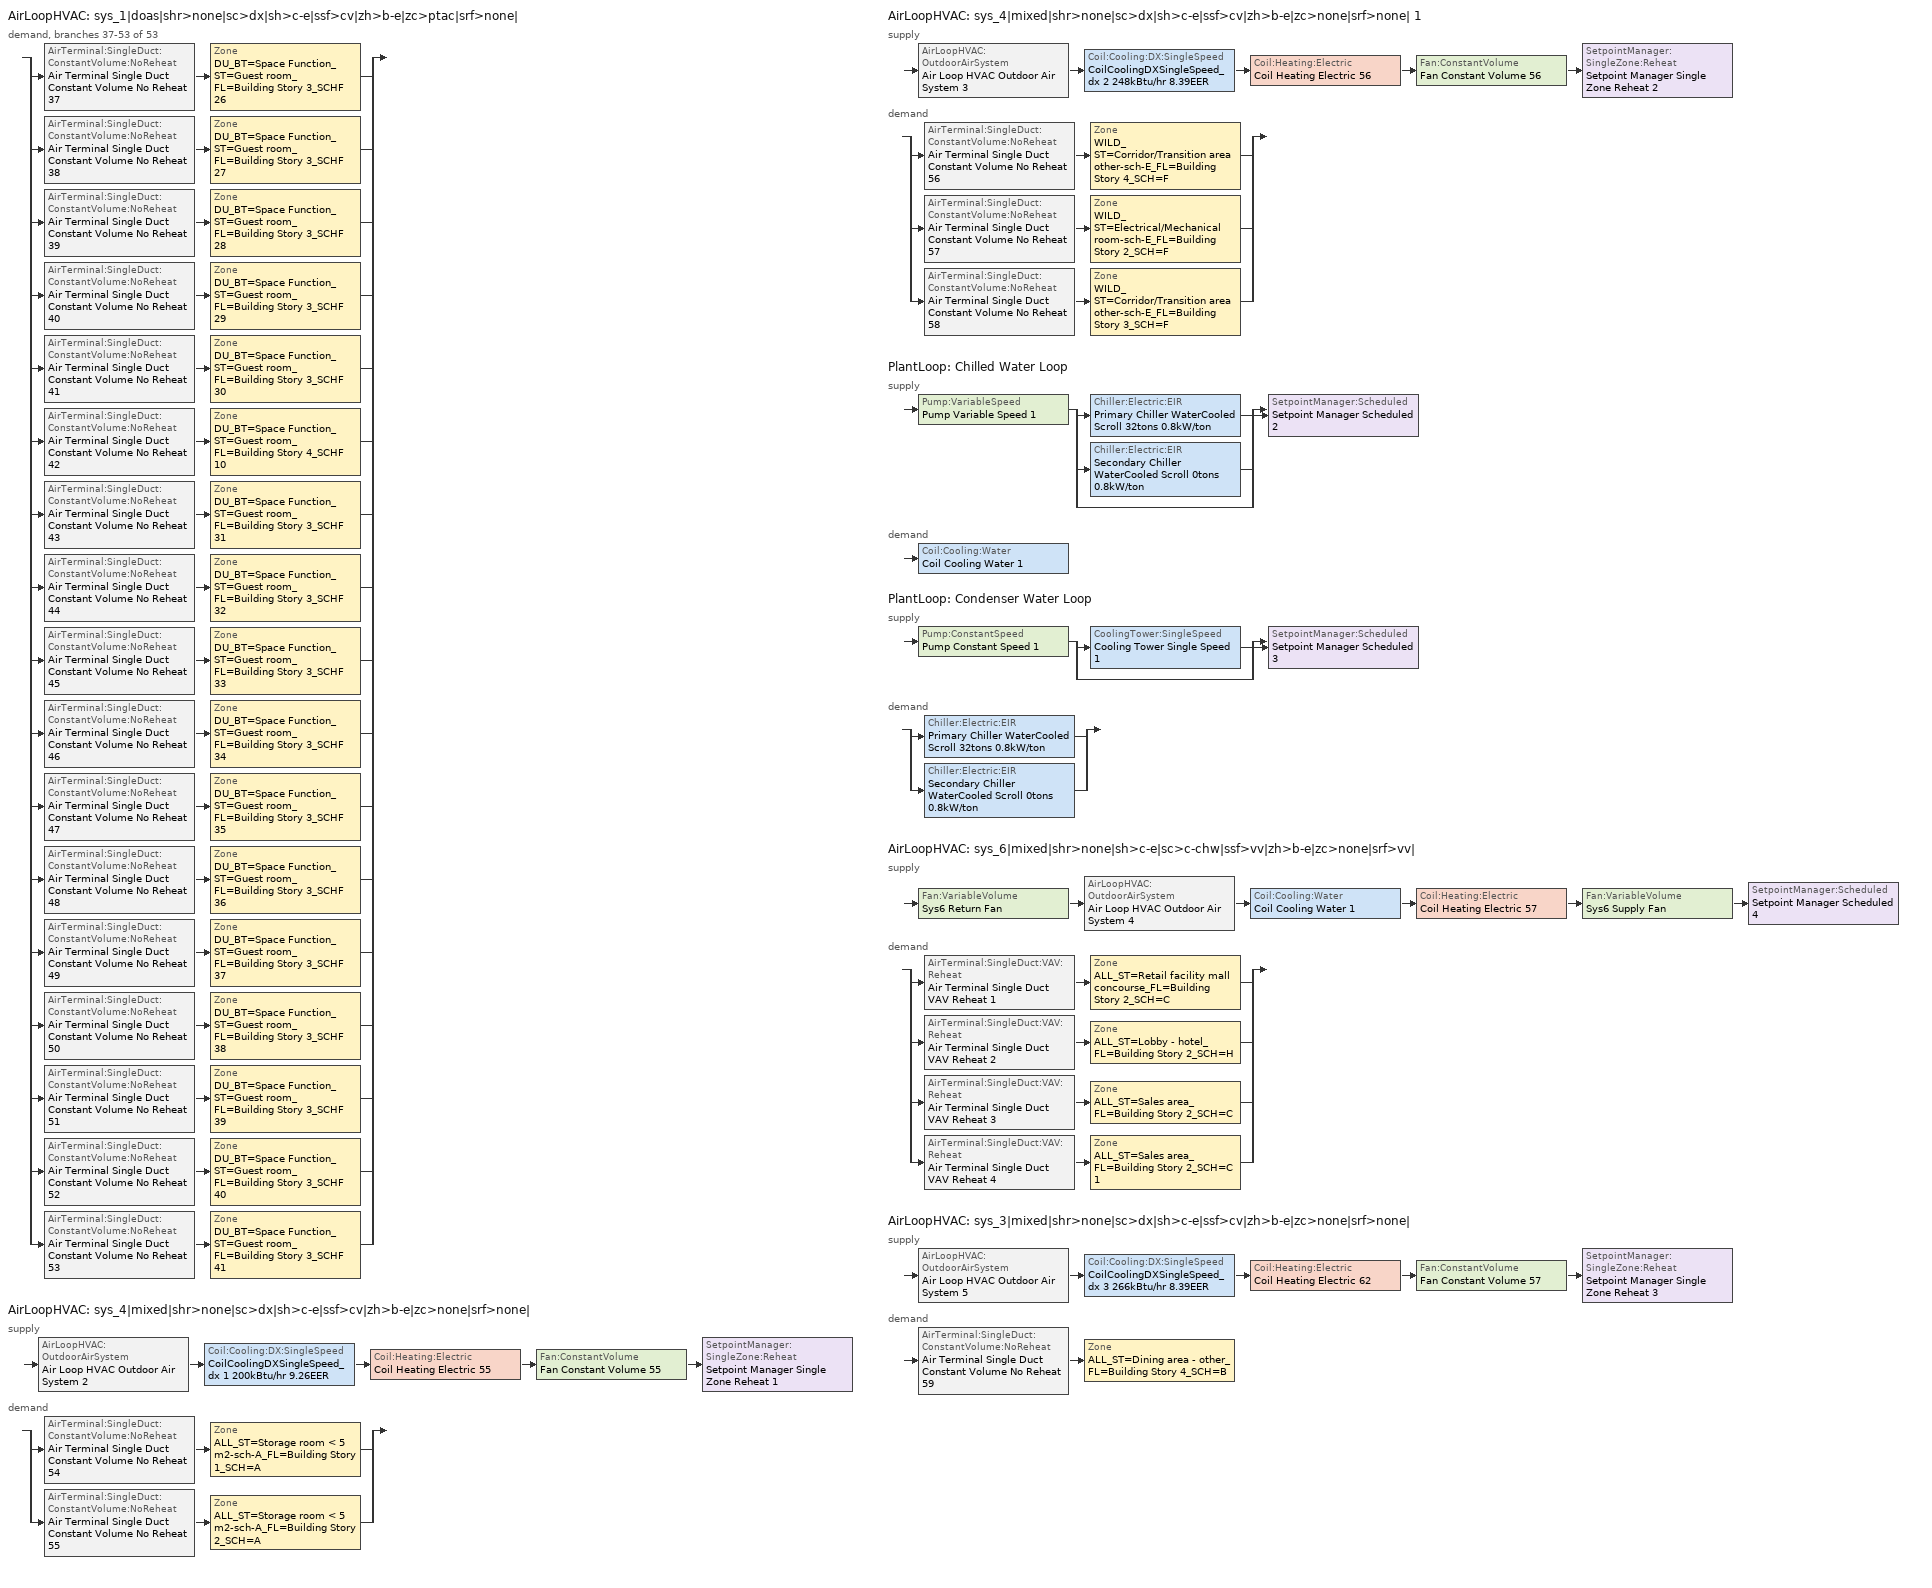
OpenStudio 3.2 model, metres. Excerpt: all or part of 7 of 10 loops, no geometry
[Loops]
AirLoopHVAC 'sys_1|doas|shr>none|sc>dx|sh>c-e|ssf>cv|zh>b-e|zc>ptac|srf>none|'
 demand, branches 37-53 of 53: split
  | AirTerminal:SingleDuct:ConstantVolume:NoReheat 'Air Terminal Single Duct Constant Volume No Reheat 37' > Zone 'DU_BT=Space Function_ST=Guest room_FL=Building Story 3_SCHF 26'
  | AirTerminal:SingleDuct:ConstantVolume:NoReheat 'Air Terminal Single Duct Constant Volume No Reheat 38' > Zone 'DU_BT=Space Function_ST=Guest room_FL=Building Story 3_SCHF 27'
  | AirTerminal:SingleDuct:ConstantVolume:NoReheat 'Air Terminal Single Duct Constant Volume No Reheat 39' > Zone 'DU_BT=Space Function_ST=Guest room_FL=Building Story 3_SCHF 28'
  | AirTerminal:SingleDuct:ConstantVolume:NoReheat 'Air Terminal Single Duct Constant Volume No Reheat 40' > Zone 'DU_BT=Space Function_ST=Guest room_FL=Building Story 3_SCHF 29'
  | AirTerminal:SingleDuct:ConstantVolume:NoReheat 'Air Terminal Single Duct Constant Volume No Reheat 41' > Zone 'DU_BT=Space Function_ST=Guest room_FL=Building Story 3_SCHF 30'
  | AirTerminal:SingleDuct:ConstantVolume:NoReheat 'Air Terminal Single Duct Constant Volume No Reheat 42' > Zone 'DU_BT=Space Function_ST=Guest room_FL=Building Story 4_SCHF 10'
  | AirTerminal:SingleDuct:ConstantVolume:NoReheat 'Air Terminal Single Duct Constant Volume No Reheat 43' > Zone 'DU_BT=Space Function_ST=Guest room_FL=Building Story 3_SCHF 31'
  | AirTerminal:SingleDuct:ConstantVolume:NoReheat 'Air Terminal Single Duct Constant Volume No Reheat 44' > Zone 'DU_BT=Space Function_ST=Guest room_FL=Building Story 3_SCHF 32'
  | AirTerminal:SingleDuct:ConstantVolume:NoReheat 'Air Terminal Single Duct Constant Volume No Reheat 45' > Zone 'DU_BT=Space Function_ST=Guest room_FL=Building Story 3_SCHF 33'
  | AirTerminal:SingleDuct:ConstantVolume:NoReheat 'Air Terminal Single Duct Constant Volume No Reheat 46' > Zone 'DU_BT=Space Function_ST=Guest room_FL=Building Story 3_SCHF 34'
  | AirTerminal:SingleDuct:ConstantVolume:NoReheat 'Air Terminal Single Duct Constant Volume No Reheat 47' > Zone 'DU_BT=Space Function_ST=Guest room_FL=Building Story 3_SCHF 35'
  | AirTerminal:SingleDuct:ConstantVolume:NoReheat 'Air Terminal Single Duct Constant Volume No Reheat 48' > Zone 'DU_BT=Space Function_ST=Guest room_FL=Building Story 3_SCHF 36'
  | AirTerminal:SingleDuct:ConstantVolume:NoReheat 'Air Terminal Single Duct Constant Volume No Reheat 49' > Zone 'DU_BT=Space Function_ST=Guest room_FL=Building Story 3_SCHF 37'
  | AirTerminal:SingleDuct:ConstantVolume:NoReheat 'Air Terminal Single Duct Constant Volume No Reheat 50' > Zone 'DU_BT=Space Function_ST=Guest room_FL=Building Story 3_SCHF 38'
  | AirTerminal:SingleDuct:ConstantVolume:NoReheat 'Air Terminal Single Duct Constant Volume No Reheat 51' > Zone 'DU_BT=Space Function_ST=Guest room_FL=Building Story 3_SCHF 39'
  | AirTerminal:SingleDuct:ConstantVolume:NoReheat 'Air Terminal Single Duct Constant Volume No Reheat 52' > Zone 'DU_BT=Space Function_ST=Guest room_FL=Building Story 3_SCHF 40'
  | AirTerminal:SingleDuct:ConstantVolume:NoReheat 'Air Terminal Single Duct Constant Volume No Reheat 53' > Zone 'DU_BT=Space Function_ST=Guest room_FL=Building Story 3_SCHF 41'
AirLoopHVAC 'sys_4|mixed|shr>none|sc>dx|sh>c-e|ssf>cv|zh>b-e|zc>none|srf>none|'
 supply: AirLoopHVAC:OutdoorAirSystem 'Air Loop HVAC Outdoor Air System 2' > Coil:Cooling:DX:SingleSpeed 'CoilCoolingDXSingleSpeed_dx 1 200kBtu/hr 9.26EER' > Coil:Heating:Electric 'Coil Heating Electric 55' > Fan:ConstantVolume 'Fan Constant Volume 55' > SetpointManager:SingleZone:Reheat 'Setpoint Manager Single Zone Reheat 1'
 demand: split
  | AirTerminal:SingleDuct:ConstantVolume:NoReheat 'Air Terminal Single Duct Constant Volume No Reheat 54' > Zone 'ALL_ST=Storage room < 5 m2-sch-A_FL=Building Story 1_SCH=A'
  | AirTerminal:SingleDuct:ConstantVolume:NoReheat 'Air Terminal Single Duct Constant Volume No Reheat 55' > Zone 'ALL_ST=Storage room < 5 m2-sch-A_FL=Building Story 2_SCH=A'
AirLoopHVAC 'sys_4|mixed|shr>none|sc>dx|sh>c-e|ssf>cv|zh>b-e|zc>none|srf>none| 1'
 supply: AirLoopHVAC:OutdoorAirSystem 'Air Loop HVAC Outdoor Air System 3' > Coil:Cooling:DX:SingleSpeed 'CoilCoolingDXSingleSpeed_dx 2 248kBtu/hr 8.39EER' > Coil:Heating:Electric 'Coil Heating Electric 56' > Fan:ConstantVolume 'Fan Constant Volume 56' > SetpointManager:SingleZone:Reheat 'Setpoint Manager Single Zone Reheat 2'
 demand: split
  | AirTerminal:SingleDuct:ConstantVolume:NoReheat 'Air Terminal Single Duct Constant Volume No Reheat 56' > Zone 'WILD_ST=Corridor/Transition area other-sch-E_FL=Building Story 4_SCH=F'
  | AirTerminal:SingleDuct:ConstantVolume:NoReheat 'Air Terminal Single Duct Constant Volume No Reheat 57' > Zone 'WILD_ST=Electrical/Mechanical room-sch-E_FL=Building Story 2_SCH=F'
  | AirTerminal:SingleDuct:ConstantVolume:NoReheat 'Air Terminal Single Duct Constant Volume No Reheat 58' > Zone 'WILD_ST=Corridor/Transition area other-sch-E_FL=Building Story 3_SCH=F'
PlantLoop 'Chilled Water Loop'
 supply: Pump:VariableSpeed 'Pump Variable Speed 1' > split
  | Chiller:Electric:EIR 'Primary Chiller WaterCooled Scroll 32tons 0.8kW/ton'
  | Chiller:Electric:EIR 'Secondary Chiller WaterCooled Scroll 0tons 0.8kW/ton'
  | bypass
  join > SetpointManager:Scheduled 'Setpoint Manager Scheduled 2'
 demand: Coil:Cooling:Water 'Coil Cooling Water 1'
PlantLoop 'Condenser Water Loop'
 supply: Pump:ConstantSpeed 'Pump Constant Speed 1' > split
  | CoolingTower:SingleSpeed 'Cooling Tower Single Speed 1'
  | bypass
  join > SetpointManager:Scheduled 'Setpoint Manager Scheduled 3'
 demand: split
  | Chiller:Electric:EIR 'Primary Chiller WaterCooled Scroll 32tons 0.8kW/ton'
  | Chiller:Electric:EIR 'Secondary Chiller WaterCooled Scroll 0tons 0.8kW/ton'
AirLoopHVAC 'sys_6|mixed|shr>none|sh>c-e|sc>c-chw|ssf>vv|zh>b-e|zc>none|srf>vv|'
 supply: Fan:VariableVolume 'Sys6 Return Fan' > AirLoopHVAC:OutdoorAirSystem 'Air Loop HVAC Outdoor Air System 4' > Coil:Cooling:Water 'Coil Cooling Water 1' > Coil:Heating:Electric 'Coil Heating Electric 57' > Fan:VariableVolume 'Sys6 Supply Fan' > SetpointManager:Scheduled 'Setpoint Manager Scheduled 4'
 demand: split
  | AirTerminal:SingleDuct:VAV:Reheat 'Air Terminal Single Duct VAV Reheat 1' > Zone 'ALL_ST=Retail facility mall concourse_FL=Building Story 2_SCH=C'
  | AirTerminal:SingleDuct:VAV:Reheat 'Air Terminal Single Duct VAV Reheat 2' > Zone 'ALL_ST=Lobby - hotel_FL=Building Story 2_SCH=H'
  | AirTerminal:SingleDuct:VAV:Reheat 'Air Terminal Single Duct VAV Reheat 3' > Zone 'ALL_ST=Sales area_FL=Building Story 2_SCH=C'
  | AirTerminal:SingleDuct:VAV:Reheat 'Air Terminal Single Duct VAV Reheat 4' > Zone 'ALL_ST=Sales area_FL=Building Story 2_SCH=C 1'
AirLoopHVAC 'sys_3|mixed|shr>none|sc>dx|sh>c-e|ssf>cv|zh>b-e|zc>none|srf>none|'
 supply: AirLoopHVAC:OutdoorAirSystem 'Air Loop HVAC Outdoor Air System 5' > Coil:Cooling:DX:SingleSpeed 'CoilCoolingDXSingleSpeed_dx 3 266kBtu/hr 8.39EER' > Coil:Heating:Electric 'Coil Heating Electric 62' > Fan:ConstantVolume 'Fan Constant Volume 57' > SetpointManager:SingleZone:Reheat 'Setpoint Manager Single Zone Reheat 3'
 demand: AirTerminal:SingleDuct:ConstantVolume:NoReheat 'Air Terminal Single Duct Constant Volume No Reheat 59' > Zone 'ALL_ST=Dining area - other_FL=Building Story 4_SCH=B'
[Sizing:Zone] Zone Cooling Design Supply Air Temperature Input Method=TemperatureDifference; Zone Cooling Design Supply Air Temperature {C}=14; Zone Cooling Design Supply Air Temperature Difference {deltaC}=11; Zone Heating Design Supply Air Temperature Input Method=TemperatureDifference; Zone Heating Design Supply Air Temperature {C}=40; Zone Heating Design Supply Air Temperature Difference {deltaC}=21; Zone Cooling Design Supply Air Humidity Ratio {kg-H2O/kg-air}=0.0085; Zone Heating Design Supply Air Humidity Ratio {kg-H2O/kg-air}=0.008; Zone Heating Sizing Factor=1.3; Zone Cooling Sizing Factor=1.1; Cooling Design Air Flow Method=DesignDay; Heating Design Air Flow Method=DesignDay; Account for Dedicated Outdoor Air System=No; Dedicated Outdoor Air System Control Strategy=NeutralSupplyAir; Dedicated Outdoor Air Low Setpoint Temperature for Design {C}=autosize; Dedicated Outdoor Air High Setpoint Temperature for Design {C}=autosize
DU_BT=Space Function_ST=Guest room_FL=Building Story 3_SCHF 26; DU_BT=Space Function_ST=Guest room_FL=Building Story 3_SCHF 27; DU_BT=Space Function_ST=Guest room_FL=Building Story 3_SCHF 28; DU_BT=Space Function_ST=Guest room_FL=Building Story 3_SCHF 29; DU_BT=Space Function_ST=Guest room_FL=Building Story 3_SCHF 30; DU_BT=Space Function_ST=Guest room_FL=Building Story 4_SCHF 10; DU_BT=Space Function_ST=Guest room_FL=Building Story 3_SCHF 31; DU_BT=Space Function_ST=Guest room_FL=Building Story 3_SCHF 32; DU_BT=Space Function_ST=Guest room_FL=Building Story 3_SCHF 33; DU_BT=Space Function_ST=Guest room_FL=Building Story 3_SCHF 34; DU_BT=Space Function_ST=Guest room_FL=Building Story 3_SCHF 35; DU_BT=Space Function_ST=Guest room_FL=Building Story 3_SCHF 36; DU_BT=Space Function_ST=Guest room_FL=Building Story 3_SCHF 37; DU_BT=Space Function_ST=Guest room_FL=Building Story 3_SCHF 38; DU_BT=Space Function_ST=Guest room_FL=Building Story 3_SCHF 39; DU_BT=Space Function_ST=Guest room_FL=Building Story 3_SCHF 40; DU_BT=Space Function_ST=Guest room_FL=Building Story 3_SCHF 41; ALL_ST=Retail facility mall concourse_FL=Building Story 2_SCH=C; ALL_ST=Dining area - other_FL=Building Story 4_SCH=B; ALL_ST=Sales area_FL=Building Story 2_SCH=C; ALL_ST=Sales area_FL=Building Story 2_SCH=C 1; ALL_ST=Storage room < 5 m2-sch-A_FL=Building Story 1_SCH=A; ALL_ST=Lobby - hotel_FL=Building Story 2_SCH=H; ALL_ST=Storage room < 5 m2-sch-A_FL=Building Story 2_SCH=A; WILD_ST=Corridor/Transition area other-sch-E_FL=Building Story 4_SCH=F; WILD_ST=Electrical/Mechanical room-sch-E_FL=Building Story 2_SCH=F; WILD_ST=Corridor/Transition area other-sch-E_FL=Building Story 3_SCH=F
[Zone equipment]
DU_BT=Space Function_ST=Guest room_FL=Building Story 3_SCHF 26: DU_BT=Space Function_ST=Guest room_FL=Building Story 3_SCHF 26 PTAC, Zone HVAC Baseboard Convective Electric 37, Air Terminal Single Duct Constant Volume No Reheat 37
DU_BT=Space Function_ST=Guest room_FL=Building Story 3_SCHF 27: DU_BT=Space Function_ST=Guest room_FL=Building Story 3_SCHF 27 PTAC, Zone HVAC Baseboard Convective Electric 38, Air Terminal Single Duct Constant Volume No Reheat 38
DU_BT=Space Function_ST=Guest room_FL=Building Story 3_SCHF 28: DU_BT=Space Function_ST=Guest room_FL=Building Story 3_SCHF 28 PTAC, Zone HVAC Baseboard Convective Electric 39, Air Terminal Single Duct Constant Volume No Reheat 39
DU_BT=Space Function_ST=Guest room_FL=Building Story 3_SCHF 29: DU_BT=Space Function_ST=Guest room_FL=Building Story 3_SCHF 29 PTAC, Zone HVAC Baseboard Convective Electric 40, Air Terminal Single Duct Constant Volume No Reheat 40
DU_BT=Space Function_ST=Guest room_FL=Building Story 3_SCHF 30: DU_BT=Space Function_ST=Guest room_FL=Building Story 3_SCHF 30 PTAC, Zone HVAC Baseboard Convective Electric 41, Air Terminal Single Duct Constant Volume No Reheat 41
DU_BT=Space Function_ST=Guest room_FL=Building Story 4_SCHF 10: DU_BT=Space Function_ST=Guest room_FL=Building Story 4_SCHF 10 PTAC, Zone HVAC Baseboard Convective Electric 42, Air Terminal Single Duct Constant Volume No Reheat 42
DU_BT=Space Function_ST=Guest room_FL=Building Story 3_SCHF 31: DU_BT=Space Function_ST=Guest room_FL=Building Story 3_SCHF 31 PTAC, Zone HVAC Baseboard Convective Electric 43, Air Terminal Single Duct Constant Volume No Reheat 43
DU_BT=Space Function_ST=Guest room_FL=Building Story 3_SCHF 32: DU_BT=Space Function_ST=Guest room_FL=Building Story 3_SCHF 32 PTAC, Zone HVAC Baseboard Convective Electric 44, Air Terminal Single Duct Constant Volume No Reheat 44
DU_BT=Space Function_ST=Guest room_FL=Building Story 3_SCHF 33: DU_BT=Space Function_ST=Guest room_FL=Building Story 3_SCHF 33 PTAC, Zone HVAC Baseboard Convective Electric 45, Air Terminal Single Duct Constant Volume No Reheat 45
DU_BT=Space Function_ST=Guest room_FL=Building Story 3_SCHF 34: DU_BT=Space Function_ST=Guest room_FL=Building Story 3_SCHF 34 PTAC, Zone HVAC Baseboard Convective Electric 46, Air Terminal Single Duct Constant Volume No Reheat 46
DU_BT=Space Function_ST=Guest room_FL=Building Story 3_SCHF 35: DU_BT=Space Function_ST=Guest room_FL=Building Story 3_SCHF 35 PTAC, Zone HVAC Baseboard Convective Electric 47, Air Terminal Single Duct Constant Volume No Reheat 47
DU_BT=Space Function_ST=Guest room_FL=Building Story 3_SCHF 36: DU_BT=Space Function_ST=Guest room_FL=Building Story 3_SCHF 36 PTAC, Zone HVAC Baseboard Convective Electric 48, Air Terminal Single Duct Constant Volume No Reheat 48
DU_BT=Space Function_ST=Guest room_FL=Building Story 3_SCHF 37: DU_BT=Space Function_ST=Guest room_FL=Building Story 3_SCHF 37 PTAC, Zone HVAC Baseboard Convective Electric 49, Air Terminal Single Duct Constant Volume No Reheat 49
DU_BT=Space Function_ST=Guest room_FL=Building Story 3_SCHF 38: DU_BT=Space Function_ST=Guest room_FL=Building Story 3_SCHF 38 PTAC, Zone HVAC Baseboard Convective Electric 50, Air Terminal Single Duct Constant Volume No Reheat 50
DU_BT=Space Function_ST=Guest room_FL=Building Story 3_SCHF 39: DU_BT=Space Function_ST=Guest room_FL=Building Story 3_SCHF 39 PTAC, Zone HVAC Baseboard Convective Electric 51, Air Terminal Single Duct Constant Volume No Reheat 51
DU_BT=Space Function_ST=Guest room_FL=Building Story 3_SCHF 40: DU_BT=Space Function_ST=Guest room_FL=Building Story 3_SCHF 40 PTAC, Zone HVAC Baseboard Convective Electric 52, Air Terminal Single Duct Constant Volume No Reheat 52
DU_BT=Space Function_ST=Guest room_FL=Building Story 3_SCHF 41: DU_BT=Space Function_ST=Guest room_FL=Building Story 3_SCHF 41 PTAC, Zone HVAC Baseboard Convective Electric 53, Air Terminal Single Duct Constant Volume No Reheat 53
ALL_ST=Retail facility mall concourse_FL=Building Story 2_SCH=C: Zone HVAC Baseboard Convective Electric 59, Air Terminal Single Duct VAV Reheat 1
ALL_ST=Dining area - other_FL=Building Story 4_SCH=B: Zone HVAC Baseboard Convective Electric 63, Air Terminal Single Duct Constant Volume No Reheat 59
ALL_ST=Sales area_FL=Building Story 2_SCH=C: Zone HVAC Baseboard Convective Electric 61, Air Terminal Single Duct VAV Reheat 3
ALL_ST=Sales area_FL=Building Story 2_SCH=C 1: Zone HVAC Baseboard Convective Electric 62, Air Terminal Single Duct VAV Reheat 4
ALL_ST=Storage room < 5 m2-sch-A_FL=Building Story 1_SCH=A: Zone HVAC Baseboard Convective Electric 54, Air Terminal Single Duct Constant Volume No Reheat 54
ALL_ST=Lobby - hotel_FL=Building Story 2_SCH=H: Zone HVAC Baseboard Convective Electric 60, Air Terminal Single Duct VAV Reheat 2
ALL_ST=Storage room < 5 m2-sch-A_FL=Building Story 2_SCH=A: Zone HVAC Baseboard Convective Electric 55, Air Terminal Single Duct Constant Volume No Reheat 55
WILD_ST=Corridor/Transition area other-sch-E_FL=Building Story 4_SCH=F: Zone HVAC Baseboard Convective Electric 56, Air Terminal Single Duct Constant Volume No Reheat 56
WILD_ST=Electrical/Mechanical room-sch-E_FL=Building Story 2_SCH=F: Zone HVAC Baseboard Convective Electric 57, Air Terminal Single Duct Constant Volume No Reheat 57
WILD_ST=Corridor/Transition area other-sch-E_FL=Building Story 3_SCH=F: Zone HVAC Baseboard Convective Electric 58, Air Terminal Single Duct Constant Volume No Reheat 58
[AirLoopHVAC] Design Supply Air Flow Rate {m3/s}=autosize; Design Return Air Flow Fraction of Supply Air Flow=1
Name | Availability Schedule
sys_4|mixed|shr>none|sc>dx|sh>c-e|ssf>cv|zh>b-e|zc>none|srf>none| | sys_4|mixed|shr>none|sc>dx|sh>c-e|ssf>cv|zh>b-e|zc>none|srf>none| Occ Sch
sys_4|mixed|shr>none|sc>dx|sh>c-e|ssf>cv|zh>b-e|zc>none|srf>none| 1 | sys_4|mixed|shr>none|sc>dx|sh>c-e|ssf>cv|zh>b-e|zc>none|srf>none| 1 Occ Sch
sys_6|mixed|shr>none|sh>c-e|sc>c-chw|ssf>vv|zh>b-e|zc>none|srf>vv| | sys_6|mixed|shr>none|sh>c-e|sc>c-chw|ssf>vv|zh>b-e|zc>none|srf>vv| Occ Sch
sys_3|mixed|shr>none|sc>dx|sh>c-e|ssf>cv|zh>b-e|zc>none|srf>none| | sys_3|mixed|shr>none|sc>dx|sh>c-e|ssf>cv|zh>b-e|zc>none|srf>none| Occ Sch
[Sizing:System] Type of Load to Size On=Sensible; Design Outdoor Air Flow Rate {m3/s}=Autosize; Preheat Design Temperature {C}=7; Preheat Design Humidity Ratio {kg-H2O/kg-Air}=0.008; Precool Design Humidity Ratio {kg-H2O/kg-Air}=0.008; Central Cooling Design Supply Air Temperature {C}=13; Sizing Option=NonCoincident; 100% Outdoor Air in Cooling=No; 100% Outdoor Air in Heating=No; Central Cooling Design Supply Air Humidity Ratio {kg-H2O/kg-Air}=0.0085; Central Heating Design Supply Air Humidity Ratio {kg-H2O/kg-Air}=0.008; Cooling Design Air Flow Method=DesignDay; Cooling Design Air Flow Rate {m3/s}=0; Heating Design Air Flow Method=DesignDay; Heating Design Air Flow Rate {m3/s}=0; System Outdoor Air Method=ZoneSum; Zone Maximum Outdoor Air Fraction=1; Cooling Supply Air Flow Rate Per Floor Area {m3/s-m2}=0.00996765; Cooling Fraction of Autosized Cooling Supply Air Flow Rate=1; Cooling Supply Air Flow Rate Per Unit Cooling Capacity {m3/s-W}=3.94755e-05; Heating Supply Air Flow Rate Per Floor Area {m3/s-m2}=0.00996765; Heating Fraction of Autosized Heating Supply Air Flow Rate=1; Heating Fraction of Autosized Cooling Supply Air Flow Rate=1; Heating Supply Air Flow Rate Per Unit Heating Capacity {m3/s-W}=3.15882e-05; Cooling Design Capacity Method=CoolingDesignCapacity; Cooling Design Capacity {W}=autosize; Cooling Design Capacity Per Floor Area {W/m2}=234.7; Fraction of Autosized Cooling Design Capacity=1; Heating Design Capacity Method=HeatingDesignCapacity; Heating Design Capacity {W}=autosize; Heating Design Capacity Per Floor Area {W/m2}=157; Fraction of Autosized Heating Design Capacity=1; Central Cooling Capacity Control Method=OnOff
Name | Central Heating Maximum System Air Flow Ratio | Precool Design Temperature {C} | Central Heating Design Supply Air Temperature {C}
sys_4|mixed|shr>none|sc>dx|sh>c-e|ssf>cv|zh>b-e|zc>none|srf>none|; sys_4|mixed|shr>none|sc>dx|sh>c-e|ssf>cv|zh>b-e|zc>none|srf>none| 1; sys_3|mixed|shr>none|sc>dx|sh>c-e|ssf>cv|zh>b-e|zc>none|srf>none| | 1 | 13 | 43
sys_6|mixed|shr>none|sh>c-e|sc>c-chw|ssf>vv|zh>b-e|zc>none|srf>vv| | 0.3 | 12.8 | 13.1
[Fan:ConstantVolume] Availability Schedule=Always On Discrete; Fan Total Efficiency=0.39975; Pressure Rise {Pa}=640; Maximum Flow Rate {m3/s}=AutoSize; Motor Efficiency=0.615
Fan Constant Volume 38; Fan Constant Volume 39; Fan Constant Volume 40; Fan Constant Volume 41; Fan Constant Volume 42; Fan Constant Volume 43; Fan Constant Volume 44; Fan Constant Volume 45; Fan Constant Volume 46; Fan Constant Volume 47; Fan Constant Volume 48; Fan Constant Volume 49; Fan Constant Volume 50; Fan Constant Volume 51; Fan Constant Volume 52; Fan Constant Volume 53; Fan Constant Volume 54; Fan Constant Volume 55; Fan Constant Volume 56; Fan Constant Volume 57
[Coil:Heating:Electric]
Name | Availability Schedule
Coil Heating Electric 38; Coil Heating Electric 39; Coil Heating Electric 40; Coil Heating Electric 41; Coil Heating Electric 42; Coil Heating Electric 43; Coil Heating Electric 44; Coil Heating Electric 45; Coil Heating Electric 46; Coil Heating Electric 47; Coil Heating Electric 48; Coil Heating Electric 49; Coil Heating Electric 50; Coil Heating Electric 51; Coil Heating Electric 52; Coil Heating Electric 53; Coil Heating Electric 54 | ON_OFF_ALWAYS_OFF
Coil Heating Electric 55; Coil Heating Electric 56; Coil Heating Electric 57; Coil Heating Electric 58; Coil Heating Electric 59; Coil Heating Electric 60; Coil Heating Electric 61; Coil Heating Electric 62 | Always On Discrete
[Coil:Cooling:DX:SingleSpeed] Availability Schedule=Always On Discrete; Rated Total Cooling Capacity {W}=autosize; Rated Sensible Heat Ratio=autosize; Rated Air Flow Rate {m3/s}=autosize; Rated Evaporator Fan Power Per Volume Flow Rate {W/(m3/s)}=773.3; Total Cooling Capacity Function of Temperature Curve=DXCOOL-NECB2011-REF-CAPFT; Total Cooling Capacity Function of Flow Fraction Curve=DXCOOL-NECB2011-REF-CAPFFLOW; Energy Input Ratio Function of Temperature Curve=DXCOOL-NECB2011-REF-COOLEIRFT; Energy Input Ratio Function of Flow Fraction Curve=DXCOOL-NECB2011-REF-COOLEIRFFLOW; Part Load Fraction Correlation Curve=DXCOOL-NECB2011-REF-COOLPLFFPLR; Minimum Outdoor Dry-Bulb Temperature for Compressor Operation {C}=-25; Condenser Type=AirCooled; Evaporative Condenser Effectiveness=0; Evaporative Condenser Air Flow Rate {m3/s}=Autosize; Evaporative Condenser Pump Rated Power Consumption {W}=Autosize; Crankcase Heater Capacity {W}=0; Maximum Outdoor Dry-Bulb Temperature for Crankcase Heater Operation {C}=0; Basin Heater Capacity {W/K}=0; Basin Heater Setpoint Temperature {C}=10
Name | Rated COP {W/W}
Coil Cooling DX Single Speed 37 3kBtu/hr 11.0EER; Coil Cooling DX Single Speed 39 6kBtu/hr 11.0EER; Coil Cooling DX Single Speed 40 3kBtu/hr 11.0EER; Coil Cooling DX Single Speed 41 3kBtu/hr 11.0EER; Coil Cooling DX Single Speed 43 6kBtu/hr 11.0EER; Coil Cooling DX Single Speed 44 5kBtu/hr 11.0EER; Coil Cooling DX Single Speed 45 6kBtu/hr 11.0EER; Coil Cooling DX Single Speed 46 6kBtu/hr 11.0EER; Coil Cooling DX Single Speed 47 6kBtu/hr 11.0EER; Coil Cooling DX Single Speed 48 6kBtu/hr 11.0EER; Coil Cooling DX Single Speed 49 6kBtu/hr 11.0EER; Coil Cooling DX Single Speed 50 6kBtu/hr 11.0EER; Coil Cooling DX Single Speed 51 6kBtu/hr 11.0EER; Coil Cooling DX Single Speed 52 6kBtu/hr 11.0EER; Coil Cooling DX Single Speed 53 6kBtu/hr 11.0EER | 3.80183
Coil Cooling DX Single Speed 38 19kBtu/hr 9.3EER; Coil Cooling DX Single Speed 42 24kBtu/hr 9.3EER | 3.23448
CoilCoolingDXSingleSpeed_dx 1 200kBtu/hr 9.26EER | 3.21949
CoilCoolingDXSingleSpeed_dx 2 248kBtu/hr 8.39EER; CoilCoolingDXSingleSpeed_dx 3 266kBtu/hr 8.39EER | 2.92983
[Controller:OutdoorAir] Minimum Outdoor Air Flow Rate {m3/s}=autosize; Maximum Outdoor Air Flow Rate {m3/s}=Autosize; Economizer Control Type=DifferentialEnthalpy; Economizer Control Action Type=ModulateFlow; Lockout Type=NoLockout; Minimum Limit Type=FixedMinimum; High Humidity Control=No; Heat Recovery Bypass Control Type=BypassWhenWithinEconomizerLimits
Name | Minimum Outdoor Air Schedule | Controller Mechanical Ventilation
Controller Outdoor Air 2 | sys_4|mixed|shr>none|sc>dx|sh>c-e|ssf>cv|zh>b-e|zc>none|srf>none| Occ Sch | Controller Mechanical Ventilation 2
Controller Outdoor Air 3 | sys_4|mixed|shr>none|sc>dx|sh>c-e|ssf>cv|zh>b-e|zc>none|srf>none| 1 Occ Sch | Controller Mechanical Ventilation 3
Controller Outdoor Air 4 | sys_6|mixed|shr>none|sh>c-e|sc>c-chw|ssf>vv|zh>b-e|zc>none|srf>vv| Occ Sch | Controller Mechanical Ventilation 4
Controller Outdoor Air 5 | sys_3|mixed|shr>none|sc>dx|sh>c-e|ssf>cv|zh>b-e|zc>none|srf>none| Occ Sch | Controller Mechanical Ventilation 5
[Controller:MechanicalVentilation] Availability Schedule=Always On Discrete; System Outdoor Air Method=ZoneSum
Controller Mechanical Ventilation 2; Controller Mechanical Ventilation 3; Controller Mechanical Ventilation 4; Controller Mechanical Ventilation 5
[AirLoopHVAC:OutdoorAirSystem]
Name | Controller
Air Loop HVAC Outdoor Air System 2 | Controller Outdoor Air 2
Air Loop HVAC Outdoor Air System 3 | Controller Outdoor Air 3
Air Loop HVAC Outdoor Air System 4 | Controller Outdoor Air 4
Air Loop HVAC Outdoor Air System 5 | Controller Outdoor Air 5
[SetpointManager:Scheduled] Control Variable=Temperature
Name | Schedule
Setpoint Manager Scheduled 2 | CHW Temp
Setpoint Manager Scheduled 3 | CW Temp
Setpoint Manager Scheduled 4 | Supply Air Temp
[ZoneHVAC:PackagedTerminalAirConditioner] Availability Schedule=Always On Discrete; Supply Air Flow Rate During Cooling Operation {m3/s}=Autosize; Supply Air Flow Rate During Heating Operation {m3/s}=Autosize; Supply Air Flow Rate When No Cooling or Heating is Needed {m3/s}=Autosize; Outdoor Air Flow Rate During Cooling Operation {m3/s}=1e-05; Outdoor Air Flow Rate During Heating Operation {m3/s}=1e-05; Outdoor Air Flow Rate When No Cooling or Heating is Needed {m3/s}=1e-05; Fan Placement=DrawThrough
Name | Supply Air Fan | Heating Coil | Cooling Coil
DU_BT=Space Function_ST=Guest room_FL=Building Story 3_SCHF 26 PTAC | Fan Constant Volume 38 | Coil Heating Electric 38 | Coil Cooling DX Single Speed 37 3kBtu/hr 11.0EER
DU_BT=Space Function_ST=Guest room_FL=Building Story 3_SCHF 27 PTAC | Fan Constant Volume 39 | Coil Heating Electric 39 | Coil Cooling DX Single Speed 38 19kBtu/hr 9.3EER
DU_BT=Space Function_ST=Guest room_FL=Building Story 3_SCHF 28 PTAC | Fan Constant Volume 40 | Coil Heating Electric 40 | Coil Cooling DX Single Speed 39 6kBtu/hr 11.0EER
DU_BT=Space Function_ST=Guest room_FL=Building Story 3_SCHF 29 PTAC | Fan Constant Volume 41 | Coil Heating Electric 41 | Coil Cooling DX Single Speed 40 3kBtu/hr 11.0EER
DU_BT=Space Function_ST=Guest room_FL=Building Story 3_SCHF 30 PTAC | Fan Constant Volume 42 | Coil Heating Electric 42 | Coil Cooling DX Single Speed 41 3kBtu/hr 11.0EER
DU_BT=Space Function_ST=Guest room_FL=Building Story 4_SCHF 10 PTAC | Fan Constant Volume 43 | Coil Heating Electric 43 | Coil Cooling DX Single Speed 42 24kBtu/hr 9.3EER
DU_BT=Space Function_ST=Guest room_FL=Building Story 3_SCHF 31 PTAC | Fan Constant Volume 44 | Coil Heating Electric 44 | Coil Cooling DX Single Speed 43 6kBtu/hr 11.0EER
DU_BT=Space Function_ST=Guest room_FL=Building Story 3_SCHF 32 PTAC | Fan Constant Volume 45 | Coil Heating Electric 45 | Coil Cooling DX Single Speed 44 5kBtu/hr 11.0EER
DU_BT=Space Function_ST=Guest room_FL=Building Story 3_SCHF 33 PTAC | Fan Constant Volume 46 | Coil Heating Electric 46 | Coil Cooling DX Single Speed 45 6kBtu/hr 11.0EER
DU_BT=Space Function_ST=Guest room_FL=Building Story 3_SCHF 34 PTAC | Fan Constant Volume 47 | Coil Heating Electric 47 | Coil Cooling DX Single Speed 46 6kBtu/hr 11.0EER
DU_BT=Space Function_ST=Guest room_FL=Building Story 3_SCHF 35 PTAC | Fan Constant Volume 48 | Coil Heating Electric 48 | Coil Cooling DX Single Speed 47 6kBtu/hr 11.0EER
DU_BT=Space Function_ST=Guest room_FL=Building Story 3_SCHF 36 PTAC | Fan Constant Volume 49 | Coil Heating Electric 49 | Coil Cooling DX Single Speed 48 6kBtu/hr 11.0EER
DU_BT=Space Function_ST=Guest room_FL=Building Story 3_SCHF 37 PTAC | Fan Constant Volume 50 | Coil Heating Electric 50 | Coil Cooling DX Single Speed 49 6kBtu/hr 11.0EER
DU_BT=Space Function_ST=Guest room_FL=Building Story 3_SCHF 38 PTAC | Fan Constant Volume 51 | Coil Heating Electric 51 | Coil Cooling DX Single Speed 50 6kBtu/hr 11.0EER
DU_BT=Space Function_ST=Guest room_FL=Building Story 3_SCHF 39 PTAC | Fan Constant Volume 52 | Coil Heating Electric 52 | Coil Cooling DX Single Speed 51 6kBtu/hr 11.0EER
DU_BT=Space Function_ST=Guest room_FL=Building Story 3_SCHF 40 PTAC | Fan Constant Volume 53 | Coil Heating Electric 53 | Coil Cooling DX Single Speed 52 6kBtu/hr 11.0EER
DU_BT=Space Function_ST=Guest room_FL=Building Story 3_SCHF 41 PTAC | Fan Constant Volume 54 | Coil Heating Electric 54 | Coil Cooling DX Single Speed 53 6kBtu/hr 11.0EER
[ZoneHVAC:Baseboard:Convective:Electric] Availability Schedule=Always On Discrete; Nominal Capacity {W}=autosize; Efficiency=1
Zone HVAC Baseboard Convective Electric 37; Zone HVAC Baseboard Convective Electric 38; Zone HVAC Baseboard Convective Electric 39; Zone HVAC Baseboard Convective Electric 40; Zone HVAC Baseboard Convective Electric 41; Zone HVAC Baseboard Convective Electric 42; Zone HVAC Baseboard Convective Electric 43; Zone HVAC Baseboard Convective Electric 44; Zone HVAC Baseboard Convective Electric 45; Zone HVAC Baseboard Convective Electric 46; Zone HVAC Baseboard Convective Electric 47; Zone HVAC Baseboard Convective Electric 48; Zone HVAC Baseboard Convective Electric 49; Zone HVAC Baseboard Convective Electric 50; Zone HVAC Baseboard Convective Electric 51; Zone HVAC Baseboard Convective Electric 52; Zone HVAC Baseboard Convective Electric 53; Zone HVAC Baseboard Convective Electric 54; Zone HVAC Baseboard Convective Electric 55; Zone HVAC Baseboard Convective Electric 56; Zone HVAC Baseboard Convective Electric 57; Zone HVAC Baseboard Convective Electric 58; Zone HVAC Baseboard Convective Electric 59; Zone HVAC Baseboard Convective Electric 60; Zone HVAC Baseboard Convective Electric 61; Zone HVAC Baseboard Convective Electric 62; Zone HVAC Baseboard Convective Electric 63
[AirTerminal:SingleDuct:ConstantVolume:NoReheat] Availability Schedule=Always On Discrete; Maximum Air Flow Rate {m3/s}=AutoSize
Air Terminal Single Duct Constant Volume No Reheat 37; Air Terminal Single Duct Constant Volume No Reheat 38; Air Terminal Single Duct Constant Volume No Reheat 39; Air Terminal Single Duct Constant Volume No Reheat 40; Air Terminal Single Duct Constant Volume No Reheat 41; Air Terminal Single Duct Constant Volume No Reheat 42; Air Terminal Single Duct Constant Volume No Reheat 43; Air Terminal Single Duct Constant Volume No Reheat 44; Air Terminal Single Duct Constant Volume No Reheat 45; Air Terminal Single Duct Constant Volume No Reheat 46; Air Terminal Single Duct Constant Volume No Reheat 47; Air Terminal Single Duct Constant Volume No Reheat 48; Air Terminal Single Duct Constant Volume No Reheat 49; Air Terminal Single Duct Constant Volume No Reheat 50; Air Terminal Single Duct Constant Volume No Reheat 51; Air Terminal Single Duct Constant Volume No Reheat 52; Air Terminal Single Duct Constant Volume No Reheat 53; Air Terminal Single Duct Constant Volume No Reheat 54; Air Terminal Single Duct Constant Volume No Reheat 55; Air Terminal Single Duct Constant Volume No Reheat 56; Air Terminal Single Duct Constant Volume No Reheat 57; Air Terminal Single Duct Constant Volume No Reheat 58; Air Terminal Single Duct Constant Volume No Reheat 59
[SetpointManager:SingleZone:Reheat] Minimum Supply Air Temperature {C}=13; Maximum Supply Air Temperature {C}=43
Name | Control Zone
Setpoint Manager Single Zone Reheat 1 | ALL_ST=Storage room < 5 m2-sch-A_FL=Building Story 1_SCH=A
Setpoint Manager Single Zone Reheat 2 | WILD_ST=Corridor/Transition area other-sch-E_FL=Building Story 4_SCH=F
Setpoint Manager Single Zone Reheat 3 | ALL_ST=Dining area - other_FL=Building Story 4_SCH=B
[PlantLoop] Glycol Concentration=0; Plant Loop Volume {m3}=Autocalculate; Load Distribution Scheme=Optimal
Chilled Water Loop; Condenser Water Loop
[Sizing:Plant] Loop Design Temperature Difference {deltaC}=6; Sizing Option=NonCoincident; Zone Timesteps in Averaging Window=1; Coincident Sizing Factor Mode=None
Name | Loop Type | Design Loop Exit Temperature {C}
Chilled Water Loop | Cooling | 7
Condenser Water Loop | Condenser | 29
[Pump:VariableSpeed]
Pump Variable Speed 1: Motor Efficiency=0.865; Pump Control Type=Intermittent; Skin Loss Radiative Fraction=0.5; Design Power Sizing Method=PowerPerFlowPerPressure; Design Electric Power per Unit Flow Rate {W/(m3/s)}=348701.1; Design Shaft Power per Unit Flow Rate per Unit Head {W-s/m3-Pa}=1.69342; Design Minimum Flow Rate Fraction=0
[Chiller:Electric:EIR] Reference COP {W/W}=4.5032; Reference Chilled Water Flow Rate {m3/s}=Autosize; Cooling Capacity Function of Temperature Curve=WaterCooled_Scroll_CAPFT_NECB2011; Electric Input to Cooling Output Ratio Function of Temperature Curve=WaterCooled_Scroll_EIRFT_NECB2011; Electric Input to Cooling Output Ratio Function of Part Load Ratio Curve=WaterCooled_Scroll_EIRFPLR_NECB2011; Minimum Part Load Ratio=0.25; Minimum Unloading Ratio=0.25; Condenser Type=WaterCooled; Chiller Flow Mode=LeavingSetpointModulated; Design Heat Recovery Water Flow Rate {m3/s}=Autosize; Sizing Factor=1; Basin Heater Capacity {W/K}=0; Basin Heater Setpoint Temperature {C}=10; Condenser Heat Recovery Relative Capacity Fraction=1
Name | Reference Capacity {W}
Primary Chiller WaterCooled Scroll 32tons 0.8kW/ton | 111257
Secondary Chiller WaterCooled Scroll 0tons 0.8kW/ton | 0.001
[Pump:ConstantSpeed]
Pump Constant Speed 1: Rated Flow Rate {m3/s}=autosize; Rated Pump Head {Pa}=179352; Rated Power Consumption {W}=autosize; Motor Efficiency=0.895; Fraction of Motor Inefficiencies to Fluid Stream=0; Pump Control Type=Intermittent; Design Power Sizing Method=PowerPerFlowPerPressure; Design Electric Power per Unit Flow Rate {W/(m3/s)}=348701.1; Design Shaft Power per Unit Flow Rate per Unit Head {W-s/m3-Pa}=1.50185
[CoolingTower:SingleSpeed]
Cooling Tower Single Speed 1: Design Water Flow Rate {m3/s}=autosize; Design Air Flow Rate {m3/s}=autosize; Fan Power at Design Air Flow Rate {W}=1767.51; U-Factor Times Area Value at Design Air Flow Rate {W/K}=autosize; Air Flow Rate in Free Convection Regime {m3/s}=autosize; U-Factor Times Area Value at Free Convection Air Flow Rate {W/K}=autosize; Performance Input Method=UFactorTimesAreaAndDesignWaterFlowRate; Free Convection Capacity {W}=0; Basin Heater Capacity {W/K}=0; Evaporation Loss Mode=LossFactor; Evaporation Loss Factor {percent/K}=0.2; Drift Loss Percent {percent}=0.008; Blowdown Calculation Mode=ConcentrationRatio; Blowdown Concentration Ratio=3; Capacity Control=FanCycling; Number of Cells=1; Cell Control=MinimalCell; Cell Minimum  Water Flow Rate Fraction=0.33; Cell Maximum Water Flow Rate Fraction=2.5; Sizing Factor=1; Free Convection Air Flow Rate Sizing Factor=0.1; Free Convection U-Factor Times Area Value Sizing Factor=0.1; Heat Rejection Capacity and Nominal Capacity Sizing Ratio=1.25; Free Convection Nominal Capacity Sizing Factor=0.1; Design Inlet Air Dry-Bulb Temperature {C}=35; Design Inlet Air Wet-Bulb Temperature {C}=24; Design Approach Temperature {deltaC}=5; Design Range Temperature {deltaC}=6
[Fan:VariableVolume] Availability Schedule=Always On Discrete; Maximum Flow Rate {m3/s}=Autosize; Fan Power Minimum Flow Rate Input Method=Fraction; Fan Power Minimum Air Flow Rate {m3/s}=0; Motor In Airstream Fraction=1; Fan Power Coefficient 5=0
Name | Fan Total Efficiency | Pressure Rise {Pa} | Fan Power Minimum Flow Fraction | Motor Efficiency | Fan Power Coefficient 1 | Fan Power Coefficient 2 | Fan Power Coefficient 3 | Fan Power Coefficient 4
Sys6 Supply Fan | 0.549965 | 1000 | 0.5 | 0.8461 | -4.1457 | 16.803 | -19.471 | 7.8488
Sys6 Return Fan | 0.299975 | 250 | 0.68 | 0.4615 | -2.4176 | 9.5874 | -11.559 | 5.4009
[Coil:Cooling:Water]
Coil Cooling Water 1: Availability Schedule=Always On Discrete
[Controller:WaterCoil]
Controller Water Coil 1: Water Coil=Coil Cooling Water 1; Action=Reverse; Minimum Actuated Flow {m3/s}=0
[AirTerminal:SingleDuct:VAV:Reheat] Availability Schedule=Always On Discrete; Maximum Air Flow Rate {m3/s}=AutoSize; Zone Minimum Air Flow Input Method=Constant; Constant Minimum Air Flow Fraction=0.3; Maximum Hot Water or Steam Flow Rate {m3/s}=AutoSize; Minimum Hot Water or Steam Flow Rate {m3/s}=0; Convergence Tolerance=0.001; Damper Heating Action=Normal; Maximum Flow per Zone Floor Area During Reheat {m3/s-m2}=AutoSize; Maximum Flow Fraction During Reheat=0.5; Maximum Reheat Air Temperature {C}=43; Control For Outdoor Air=No
Name | Fixed Minimum Air Flow Rate {m3/s} | Reheat Coil
Air Terminal Single Duct VAV Reheat 1 | 0.377724 | Coil Heating Electric 58
Air Terminal Single Duct VAV Reheat 2 | 2.61637 | Coil Heating Electric 59
Air Terminal Single Duct VAV Reheat 3 | 0.134143 | Coil Heating Electric 60
Air Terminal Single Duct VAV Reheat 4 | 0.155338 | Coil Heating Electric 61
[Schedule:Ruleset]
Name | Default Day Schedule | Summer Design Day Schedule | Winter Design Day Schedule
ON_OFF_ALWAYS_OFF | Schedule Day 3
CHW Temp | Schedule Day 4
CW Temp | Schedule Day 5
Supply Air Temp | Supply Air Temp Default
sys_3|mixed|shr>none|sc>dx|sh>c-e|ssf>cv|zh>b-e|zc>none|srf>none| Occ Sch | sys_3|mixed|shr>none|sc>dx|sh>c-e|ssf>cv|zh>b-e|zc>none|srf>none| Occ Sch Default | sys_3|mixed|shr>none|sc>dx|sh>c-e|ssf>cv|zh>b-e|zc>none|srf>none| Occ Sch Summer Design Day | sys_3|mixed|shr>none|sc>dx|sh>c-e|ssf>cv|zh>b-e|zc>none|srf>none| Occ Sch Winter Design Day
sys_4|mixed|shr>none|sc>dx|sh>c-e|ssf>cv|zh>b-e|zc>none|srf>none| Occ Sch | sys_4|mixed|shr>none|sc>dx|sh>c-e|ssf>cv|zh>b-e|zc>none|srf>none| Occ Sch Default | sys_4|mixed|shr>none|sc>dx|sh>c-e|ssf>cv|zh>b-e|zc>none|srf>none| Occ Sch Summer Design Day | sys_4|mixed|shr>none|sc>dx|sh>c-e|ssf>cv|zh>b-e|zc>none|srf>none| Occ Sch Winter Design Day
sys_4|mixed|shr>none|sc>dx|sh>c-e|ssf>cv|zh>b-e|zc>none|srf>none| 1 Occ Sch | sys_4|mixed|shr>none|sc>dx|sh>c-e|ssf>cv|zh>b-e|zc>none|srf>none| 1 Occ Sch Default | sys_4|mixed|shr>none|sc>dx|sh>c-e|ssf>cv|zh>b-e|zc>none|srf>none| 1 Occ Sch Summer Design Day | sys_4|mixed|shr>none|sc>dx|sh>c-e|ssf>cv|zh>b-e|zc>none|srf>none| 1 Occ Sch Winter Design Day
sys_6|mixed|shr>none|sh>c-e|sc>c-chw|ssf>vv|zh>b-e|zc>none|srf>vv| Occ Sch | sys_6|mixed|shr>none|sh>c-e|sc>c-chw|ssf>vv|zh>b-e|zc>none|srf>vv| Occ Sch Default | sys_6|mixed|shr>none|sh>c-e|sc>c-chw|ssf>vv|zh>b-e|zc>none|srf>vv| Occ Sch Summer Design Day | sys_6|mixed|shr>none|sh>c-e|sc>c-chw|ssf>vv|zh>b-e|zc>none|srf>vv| Occ Sch Winter Design Day
[Schedule:Day]
Schedule Day 3; wkdON_OFF_ALWAYS_OFF 1; satON_OFF_ALWAYS_OFF 1; sunON_OFF_ALWAYS_OFF 1: 1, 0, 0, 2, 0, 0, 3, 0, 0, 4, 0, 0, 5, 0, 0, 6, 0, 0, 7, 0, 0, 8, 0, 0, 9, 0, 0, 10, 0, 0, 11, 0, 0, 12, 0, 0, 13, 0, 0, 14, 0, 0, 15, 0, 0, 16, 0, 0, 17, 0, 0, 18, 0, 0, 19, 0, 0, 20, 0, 0, 21, 0, 0, 22, 0, 0, 23, 0, 0, 24, 0, 0
Schedule Day 4; wkdCHW Temp 1; satCHW Temp 1; sunCHW Temp 1: 1, 0, 7, 2, 0, 7, 3, 0, 7, 4, 0, 7, 5, 0, 7, 6, 0, 7, 7, 0, 7, 8, 0, 7, 9, 0, 7, 10, 0, 7, 11, 0, 7, 12, 0, 7, 13, 0, 7, 14, 0, 7, 15, 0, 7, 16, 0, 7, 17, 0, 7, 18, 0, 7, 19, 0, 7, 20, 0, 7, 21, 0, 7, 22, 0, 7, 23, 0, 7, 24, 0, 7
Schedule Day 5; wkdCW Temp 1; satCW Temp 1; sunCW Temp 1: 1, 0, 29, 2, 0, 29, 3, 0, 29, 4, 0, 29, 5, 0, 29, 6, 0, 29, 7, 0, 29, 8, 0, 29, 9, 0, 29, 10, 0, 29, 11, 0, 29, 12, 0, 29, 13, 0, 29, 14, 0, 29, 15, 0, 29, 16, 0, 29, 17, 0, 29, 18, 0, 29, 19, 0, 29, 20, 0, 29, 21, 0, 29, 22, 0, 29, 23, 0, 29, 24, 0, 29
Supply Air Temp Default: 24, 0, 13
sys_3|mixed|shr>none|sc>dx|sh>c-e|ssf>cv|zh>b-e|zc>none|srf>none| Occ Sch Default: 1, 0, 1, 10, 0, 0, 24, 0, 1
sys_3|mixed|shr>none|sc>dx|sh>c-e|ssf>cv|zh>b-e|zc>none|srf>none| Occ Sch Winter Design Day; sys_3|mixed|shr>none|sc>dx|sh>c-e|ssf>cv|zh>b-e|zc>none|srf>none| Occ Sch Summer Design Day; sys_4|mixed|shr>none|sc>dx|sh>c-e|ssf>cv|zh>b-e|zc>none|srf>none| Occ Sch Winter Design Day; sys_4|mixed|shr>none|sc>dx|sh>c-e|ssf>cv|zh>b-e|zc>none|srf>none| Occ Sch Summer Design Day; sys_4|mixed|shr>none|sc>dx|sh>c-e|ssf>cv|zh>b-e|zc>none|srf>none| 1 Occ Sch Winter Design Day; sys_4|mixed|shr>none|sc>dx|sh>c-e|ssf>cv|zh>b-e|zc>none|srf>none| 1 Occ Sch Summer Design Day; sys_6|mixed|shr>none|sh>c-e|sc>c-chw|ssf>vv|zh>b-e|zc>none|srf>vv| Occ Sch Default; sys_6|mixed|shr>none|sh>c-e|sc>c-chw|ssf>vv|zh>b-e|zc>none|srf>vv| Occ Sch Winter Design Day; sys_6|mixed|shr>none|sh>c-e|sc>c-chw|ssf>vv|zh>b-e|zc>none|srf>vv| Occ Sch Summer Design Day: 24, 0, 1
sys_3|mixed|shr>none|sc>dx|sh>c-e|ssf>cv|zh>b-e|zc>none|srf>none| Occ Sch Saturday: 2, 0, 1, 10, 0, 0, 24, 0, 1
sys_3|mixed|shr>none|sc>dx|sh>c-e|ssf>cv|zh>b-e|zc>none|srf>none| Occ Sch Sunday: 1, 0, 0, 2, 0, 1, 11, 0, 0, 23, 0, 1, 24, 0, 0
sys_4|mixed|shr>none|sc>dx|sh>c-e|ssf>cv|zh>b-e|zc>none|srf>none| Occ Sch Default: 8, 0, 0, 19, 0, 1, 24, 0, 0
sys_4|mixed|shr>none|sc>dx|sh>c-e|ssf>cv|zh>b-e|zc>none|srf>none| Occ Sch Sunday: 24, 0, 0
sys_4|mixed|shr>none|sc>dx|sh>c-e|ssf>cv|zh>b-e|zc>none|srf>none| 1 Occ Sch Default: 10, 0, 1, 16, 0, 0, 24, 0, 1
[Schedule:Rule] Date Specification Type=DateRange; Start Month=1; Start Day=1; End Month=12; End Day=31
Name | Schedule Ruleset | Rule Order | Day Schedule | Apply Sunday | Apply Monday | Apply Tuesday | Apply Wednesday | Apply Thursday | Apply Friday | Apply Saturday
wkdON_OFF_ALWAYS_OFF rule | ON_OFF_ALWAYS_OFF | 2 | wkdON_OFF_ALWAYS_OFF 1 | No | Yes | Yes | Yes | Yes | Yes | No
satON_OFF_ALWAYS_OFFrule | ON_OFF_ALWAYS_OFF | 1 | satON_OFF_ALWAYS_OFF 1 | No | No | No | No | No | No | Yes
sunON_OFF_ALWAYS_OFFrule | ON_OFF_ALWAYS_OFF | 0 | sunON_OFF_ALWAYS_OFF 1 | Yes | No | No | No | No | No | No
wkdCHW Temp rule | CHW Temp | 2 | wkdCHW Temp 1 | No | Yes | Yes | Yes | Yes | Yes | No
satCHW Temprule | CHW Temp | 1 | satCHW Temp 1 | No | No | No | No | No | No | Yes
sunCHW Temprule | CHW Temp | 0 | sunCHW Temp 1 | Yes | No | No | No | No | No | No
wkdCW Temp rule | CW Temp | 2 | wkdCW Temp 1 | No | Yes | Yes | Yes | Yes | Yes | No
satCW Temprule | CW Temp | 1 | satCW Temp 1 | No | No | No | No | No | No | Yes
sunCW Temprule | CW Temp | 0 | sunCW Temp 1 | Yes | No | No | No | No | No | No
sys_3|mixed|shr>none|sc>dx|sh>c-e|ssf>cv|zh>b-e|zc>none|srf>none| Occ Sch Saturday Rule | sys_3|mixed|shr>none|sc>dx|sh>c-e|ssf>cv|zh>b-e|zc>none|srf>none| Occ Sch | 1 | sys_3|mixed|shr>none|sc>dx|sh>c-e|ssf>cv|zh>b-e|zc>none|srf>none| Occ Sch Saturday |  |  |  |  |  |  | Yes
sys_3|mixed|shr>none|sc>dx|sh>c-e|ssf>cv|zh>b-e|zc>none|srf>none| Occ Sch Sunday Rule | sys_3|mixed|shr>none|sc>dx|sh>c-e|ssf>cv|zh>b-e|zc>none|srf>none| Occ Sch | 0 | sys_3|mixed|shr>none|sc>dx|sh>c-e|ssf>cv|zh>b-e|zc>none|srf>none| Occ Sch Sunday | Yes
sys_4|mixed|shr>none|sc>dx|sh>c-e|ssf>cv|zh>b-e|zc>none|srf>none| Occ Sch Sunday Rule | sys_4|mixed|shr>none|sc>dx|sh>c-e|ssf>cv|zh>b-e|zc>none|srf>none| Occ Sch | 0 | sys_4|mixed|shr>none|sc>dx|sh>c-e|ssf>cv|zh>b-e|zc>none|srf>none| Occ Sch Sunday | Yes |  |  |  |  |  | Yes
[Schedule:Constant]
Always On Discrete: Value=1
[Curve:Biquadratic] Minimum Value of y=24
Name | Coefficient1 Constant | Coefficient2 x | Coefficient3 x**2 | Coefficient4 y | Coefficient5 y**2 | Coefficient6 x*y | Minimum Value of x | Maximum Value of x | Maximum Value of y
DXCOOL-NECB2011-REF-CAPFT | 0.867905 | 0.0142459 | 0.00055436 | -0.0075575 | 3.3e-05 | -0.0001918 | 13 | 24 | 46
DXCOOL-NECB2011-REF-COOLEIRFT | 0.114171 | 0.0281822 | -0.0004199 | 0.0214108 | 0.000161028 | -0.000679104 | 13 | 24 | 46
WaterCooled_Scroll_CAPFT_NECB2011 | 0.94418 | 0.0337102 | 9.75564e-05 | -0.00322114 | -4.91832e-05 | -0.000177584 | 5 | 10 | 35
WaterCooled_Scroll_EIRFT_NECB2011 | 0.727393 | -0.0118922 | 0.000541177 | 0.00187934 | 0.000473461 | -0.000711472 | 5 | 10 | 35
[Curve:Quadratic]
Name | Coefficient1 Constant | Coefficient2 x | Coefficient3 x**2 | Minimum Value of x | Maximum Value of x
DXCOOL-NECB2011-REF-CAPFFLOW | 0.8 | 0.2 | 0 | 0.5 | 1.5
DXCOOL-NECB2011-REF-COOLEIRFFLOW | 1.1552 | -0.1808 | 0.0256 | 0.5 | 1.5
WaterCooled_Scroll_EIRFPLR_NECB2011 | 0.04412 | 0.640367 | 0.319555 | 0 | 1
[Curve:Cubic]
DXCOOL-NECB2011-REF-COOLPLFFPLR: Coefficient1 Constant=0.0277; Coefficient2 x=4.9151; Coefficient3 x**2=-8.184; Coefficient4 x**3=4.2702; Minimum Value of x=0.7; Maximum Value of x=1
